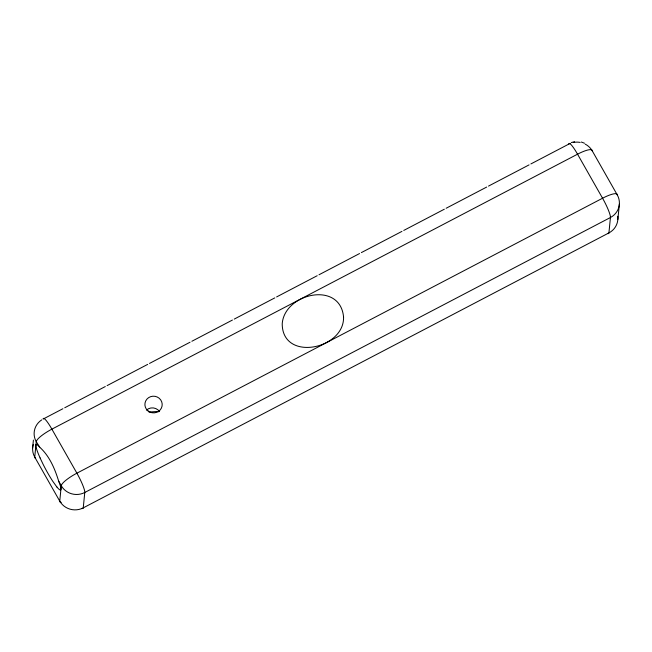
<?xml version="1.0" encoding="UTF-8"?>
<svg xmlns="http://www.w3.org/2000/svg" width="652" height="652" viewBox="0 0 652 652"><rect width="100%" height="100%" fill="white"/><g stroke="black" fill="none" stroke-linecap="round" stroke-linejoin="round"><path stroke-width="0.98" d="M32.641 447.769L33.407 440.076M617.835 219.626L619.359 204.231M62.918 408.714L43.081 419.089A17.311 2.608 62.4 0 1 51.883 429.155L76.895 473.181A17.311 2.608 62.4 0 1 84.776 492.48L83.252 507.867A17.311 2.608 62.4 0 1 82.111 508.348M64.727 407.769L105.298 386.546M107.099 385.609L147.678 364.387M149.479 363.441L190.058 342.218M191.859 341.273L232.43 320.05M234.239 319.105L274.81 297.882M276.611 296.937L317.19 275.714M318.991 274.769L359.562 253.547M361.371 252.601L401.942 231.378M403.743 230.441L444.322 209.219M446.123 208.273L486.702 187.051M488.503 186.105L529.074 164.883M530.883 163.937L568.748 144.133A17.311 16.675 5.7 0 1 570.141 143.473M571.266 142.56L574.567 141.696M148.925 412.048L156.431 411.542A17.702 17.05 5.7 0 1 157.45 411.567L157.523 411.575M581.323 142.03L584.518 143.22M39.911 447.37C49.666 456.327 54.849 468.788 58.688 481.184A19.739 2.975 62.4 0 1 60.978 489.359A20.937 3.162 62.4 0 1 56.806 486.865M39.739 447.199L36.259 441.697A17.311 16.675 5.7 0 1 41.752 419.864M56.846 486.987L52.576 480.997A29.715 4.482 62.4 0 1 43.179 464.452L40.074 457.932M585.219 144.133A17.311 16.675 5.7 0 1 592.252 150.873L617.265 194.907A17.311 16.675 5.7 0 1 610.435 217.515L608.919 232.911L83.252 507.867A17.311 16.675 5.7 0 1 59.748 501.127L34.735 457.093A17.311 16.675 5.7 0 1 33.285 444.387M58.688 481.184L61.272 485.732L59.748 501.127A17.311 3.839 -29.6 0 0 61.231 502.358M573.247 142.511A17.311 16.675 5.7 0 1 580.174 142.413M592.252 150.873A17.311 3.839 -29.6 0 0 577.542 154.19L51.883 429.155A17.311 3.839 -29.6 0 0 36.259 441.697L34.735 457.093A17.311 3.839 -29.6 0 0 35.632 458.234M617.265 194.907A17.311 3.839 -29.6 0 0 602.562 198.224L76.895 473.181A17.311 3.839 -29.6 0 0 61.272 485.732A17.311 16.675 5.7 0 0 84.776 492.48L610.435 217.515A17.311 2.608 62.4 0 0 602.562 198.224L577.542 154.19A17.311 2.608 62.4 0 0 568.748 144.133M35.852 445.137A19.739 2.975 62.4 0 1 38.867 446.302M40.139 457.989A21.19 3.195 62.4 0 1 35.787 445.014M617.746 216.26A17.311 16.675 5.7 0 1 608.919 232.911A17.311 2.608 62.4 0 1 607.77 233.392M146.423 410.124A8.655 8.337 5.7 0 1 159.569 411.599M157.531 411.624A5.387 5.192 5.7 0 1 158.729 411.73M343.555 316.994C344.541 349.407 282.3 362.145 282.218 323.808C284.345 293.335 340.173 280.45 343.555 316.994M147.955 410.858A8.655 8.337 5.7 0 0 162.063 406.074A8.655 8.337 5.7 0 0 150.628 396.66A8.655 8.337 5.7 0 0 147.955 410.858"/></g></svg>
